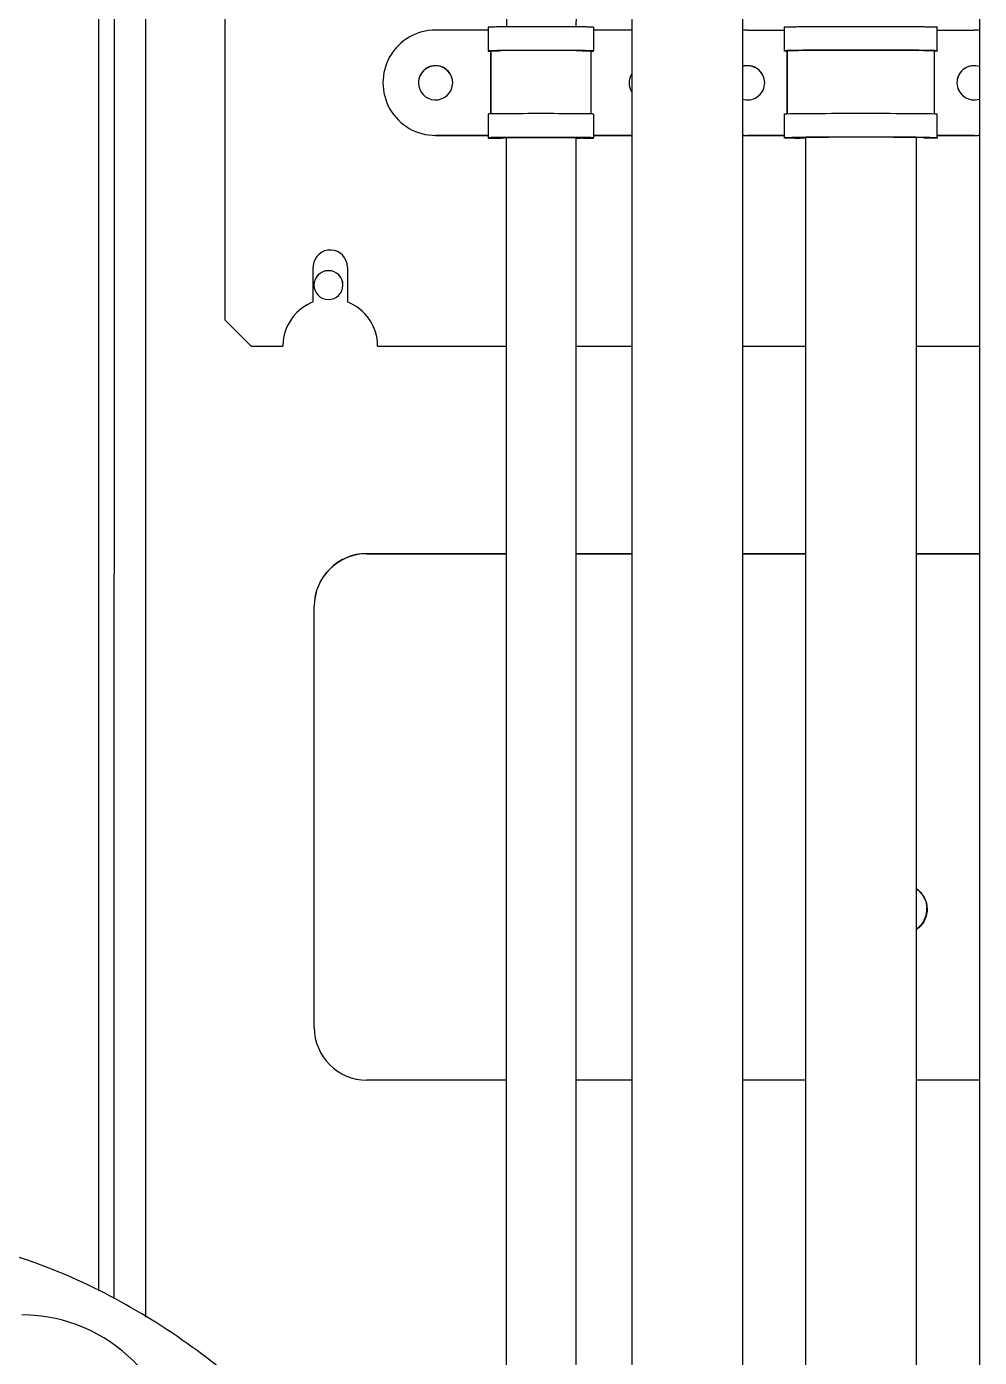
# Model space of a CAD drawing. Header units: millimetres. Extents: x 2513 to 2669, y 1505 to 1675.
# Drawn here: x 2525.4971 to 2525.677, y 1506.5348 to 1506.7861 of the extents above; entities that cross this region are included whole.
import ezdxf

# ---------------------------------------------------------------- set-up
doc = ezdxf.new("R2010")
doc.units = ezdxf.units.MM
doc.layers.add('AXES', color=7, linetype='Continuous')
doc.layers.add('DTM_AXES', color=7, linetype='Continuous')

msp = doc.modelspace()

# ---------------------------------------------------------------- linework, layer by layer
at = {"linetype": 'Continuous'}
for p, q in [((2525.519624524959, 1506.542371447765), (2525.519624524959, 1507.019140382495)), ((2525.510676343795, 1507.014342323702), (2525.510676343795, 1506.547343543411)), ((2525.51365907085, 1507.015941676633), (2525.51365907085, 1506.682692937331)), ((2525.534574665511, 1506.869893453718), (2525.534575430674, 1506.730704501223)), ((2525.611390908672, 1506.814868573254), (2525.611392811211, 1506.468782302125)), ((2525.632269998055, 1506.814868664276), (2525.632272020311, 1506.447005136586)), ((2525.677010879323, 1506.814868453941), (2525.677013374773, 1506.360927309231)), ((2525.587674642061, 1506.765071805692), (2525.58767616353, 1506.488305119118)), ((2525.600798641102, 1506.765071823782), (2525.600800221961, 1506.477501796727)), ((2525.64420116727, 1506.765158173421), (2525.644203035036, 1506.425397459057)), ((2525.665080256653, 1506.765158264442), (2525.665082502929, 1506.356543806913)), ((2525.534575430674, 1506.730704501223), (2525.534574140544, 1506.730691890023)), ((2525.534575430674, 1506.730704501223), (2525.539546667899, 1506.725733458166)), ((2525.539546667899, 1506.725733458166), (2525.539545377769, 1506.725720846966)), ((2525.561382703726, 1506.686562757308), (2525.587675073649, 1506.686562757308)), ((2525.561382703726, 1506.686562757308), (2525.561382703726, 1506.686537866498)), ((2525.561382703726, 1506.686537866498), (2525.587675073785, 1506.686537866498)), ((2525.60079907269, 1506.686562757308), (2525.611391614007, 1506.686562757308)), ((2525.600799072827, 1506.686537866498), (2525.611391614144, 1506.686537866498)), ((2525.632270703391, 1506.686562757308), (2525.644201599333, 1506.686562757308)), ((2525.632270703528, 1506.686537866498), (2525.644201599469, 1506.686537866498)), ((2525.665080688716, 1506.686562757308), (2525.677011584658, 1506.686562757308)), ((2525.665080688853, 1506.686537866498), (2525.677011584794, 1506.686537866498)), ((2525.51365907085, 1506.545922628316), (2525.51365907085, 1506.682692937331)), ((2525.55144028021, 1506.59708406142), (2525.55144028021, 1506.676620679987)), ((2525.667100415321, 1506.619433683676), (2525.667100415321, 1506.619431194595)), ((2525.587675620195, 1506.587141984099), (2525.561382703726, 1506.587141984099)), ((2525.611392160553, 1506.587141984099), (2525.600799619236, 1506.587141984099)), ((2525.644202145878, 1506.587141984099), (2525.632271249937, 1506.587141984099)), ((2525.677012131203, 1506.587141984099), (2525.665081235262, 1506.587141984099))]:
    msp.add_line(p, q, dxfattribs=at)
for centre, radius, start, end in [((2525.561382530631, 1506.676620506887), 0.00994225042284377, 89.99900247775273, 179.9990024464684), ((2525.561382531224, 1506.676595615099), 0.00994225140087997, 89.99900589357033, 179.855882706715), ((2525.662459964933, 1506.619433958877), 0.004640441158013686, 356.2501926144545, 359.9965388126242), ((2525.662460210732, 1506.619431467194), 0.004640204597533274, 356.2821544074573, 359.9966340257955), ((2525.662462785893, 1506.619433464482), 0.004637620194587198, 0.002644738957804936, 3.297750705308692), ((2525.561382530632, 1506.59708423452), 0.00994225042304262, 180.0009975535316, 270.0009975222473), ((2525.496259829697, 1506.512972412295), 0.02982727054788928, 0, 90)]:
    msp.add_arc(centre, radius, start, end, dxfattribs=at)
for points, knots in [([(2525.632391411527, 1507.058358061825), (2525.625109321631, 1507.012380799877), (2525.60335806791, 1506.922641835328), (2525.588375937724, 1506.831356288018), (2525.587722115858, 1506.786015966794)], [0, 0, 0, 0, 0.5117704843, 1, 1, 1, 1]), ([(2525.645353832057, 1507.056305014133), (2525.637960184972, 1507.009623408485), (2525.616116578431, 1506.919592418433), (2525.601502775254, 1506.830004885995), (2525.600847675183, 1506.78601356194)], [0, 0, 0, 0, 0.512124123, 1, 1, 1, 1]), ([(2525.535596531567, 1506.531175474892), (2525.526228675799, 1506.538886806452), (2525.506323713567, 1506.551625587177), (2525.483113367617, 1506.557615411738), (2525.47192074465, 1506.557963217227)], [0, 0, 0, 0, 0.5200470378000001, 1, 1, 1, 1])]:
    msp.add_open_spline(points, degree=3, knots=knots, dxfattribs=at)
for points in [[(2525.665131943958, 1506.623244302009), (2525.665834938203, 1506.622745416355), (2525.666414352208, 1506.6220188327), (2525.666744442452, 1506.621222511009)], [(2525.665134184049, 1506.623303290205), (2525.666325916544, 1506.62246956727), (2525.667150127439, 1506.62088809774), (2525.667150127439, 1506.619433683676)], [(2525.666744442452, 1506.621222511009), (2525.66694376749, 1506.620741652053), (2525.667062805373, 1506.6202199163), (2525.667092726539, 1506.619700242816)], [(2525.667150127439, 1506.619433683676), (2525.667150127439, 1506.618829600576), (2525.667029742504, 1506.618214789878), (2525.666802453294, 1506.617655097099)], [(2525.665131972432, 1506.615620587387), (2525.665835135208, 1506.616119601205), (2525.666414652865, 1506.616846435621), (2525.666744709016, 1506.617643000506)], [(2525.666744288402, 1506.617644485152), (2525.666414184353, 1506.616848323269), (2525.665834852257, 1506.616121899274), (2525.665131978247, 1506.615623090138)], [(2525.666802453294, 1506.617655097099), (2525.66646692047, 1506.616828857708), (2525.665864652264, 1506.616075010081), (2525.665133908029, 1506.615563867568)], [(2525.667090471571, 1506.619130475071), (2525.66705723724, 1506.618622968296), (2525.666939081497, 1506.618114297133), (2525.666744288402, 1506.617644485152)], [(2525.666744709016, 1506.617643000506), (2525.666939584661, 1506.618113317738), (2525.667057665956, 1506.618622559335), (2525.667090649881, 1506.61913058185)]]:
    msp.add_open_spline(points, degree=3, dxfattribs=at)
at = {"layer": 'AXES', "linetype": 'Continuous'}
for p, q in [((2525.584288949249, 1506.785398396229), (2525.574346099387, 1506.785398414307)), ((2525.584294107012, 1506.785950148166), (2525.584288946493, 1506.785899703365)), ((2525.584288946493, 1506.785899703365), (2525.584288971087, 1506.781425772749)), ((2525.584294107012, 1506.785950148166), (2525.584294131606, 1506.78147621755)), ((2525.604178950323, 1506.785950184745), (2525.604178974917, 1506.781476254129)), ((2525.611391070679, 1506.78539834695), (2525.604178953356, 1506.785398360064)), ((2525.633254936676, 1506.785398307197), (2525.640215060599, 1506.785398294542)), ((2525.640215057843, 1506.785899601678), (2525.640224088751, 1506.78598788008)), ((2525.640215082438, 1506.781425671062), (2525.640215057843, 1506.785899601678)), ((2525.640224113346, 1506.781513949465), (2525.640224088751, 1506.78598788008)), ((2525.669057136147, 1506.781514002504), (2525.669057111553, 1506.78598793312)), ((2525.669057114795, 1506.7853982421), (2525.676007341797, 1506.785398229463)), ((2525.584294131606, 1506.78147621755), (2525.584288971087, 1506.781425772749)), ((2525.584288971087, 1506.781425772749), (2525.584786092077, 1506.781425771845)), ((2525.58478566201, 1506.781425771843), (2525.584785727178, 1506.769571371057)), ((2525.584786092077, 1506.781425771845), (2525.584791252596, 1506.781476216647)), ((2525.584791318039, 1506.769571557104), (2525.584791252596, 1506.781476216647)), ((2525.603694209278, 1506.78150218379), (2525.603643056165, 1506.781503481375)), ((2525.603676689689, 1506.781425737497), (2525.604173810679, 1506.781425736593)), ((2525.603681853742, 1506.781476251396), (2525.603681919185, 1506.769571699673)), ((2525.604173810679, 1506.781425736593), (2525.604178971198, 1506.781476181395)), ((2525.640215082438, 1506.781425671062), (2525.640224113346, 1506.781513949465)), ((2525.640712203427, 1506.781425670158), (2525.640215082438, 1506.781425671062)), ((2525.640711838297, 1506.769613354781), (2525.640711773361, 1506.781425670156)), ((2525.640721234336, 1506.781513948561), (2525.640712203427, 1506.781425670158)), ((2525.640721234336, 1506.781513948561), (2525.640721299755, 1506.769613686823)), ((2525.66856008039, 1506.769613854601), (2525.668560014972, 1506.781513999771)), ((2525.669048099845, 1506.781425618637), (2525.668560015457, 1506.781425619524)), ((2525.669057130753, 1506.781513897039), (2525.669048099845, 1506.781425618637)), ((2525.571132090861, 1506.775787473522), (2525.571114867607, 1506.775456352147)), ((2525.577560217221, 1506.775125219021), (2525.577577440475, 1506.775456340397)), ((2525.610901770044, 1506.775787401212), (2525.61088454679, 1506.775456279836)), ((2525.63646905451, 1506.775125111911), (2525.636486277764, 1506.775456233286)), ((2525.672793333272, 1506.775787288678), (2525.672776110018, 1506.775456167303)), ((2525.584294197191, 1506.769545735908), (2525.584289036673, 1506.769495291106)), ((2525.584289036673, 1506.769495291106), (2525.584289061267, 1506.76502136049)), ((2525.584294197191, 1506.769545735908), (2525.584294221786, 1506.765071805292)), ((2525.584835697616, 1506.769573033929), (2525.584777634299, 1506.769571563591)), ((2525.603694274864, 1506.769571702148), (2525.60364312175, 1506.769572999732)), ((2525.604179040503, 1506.769545772486), (2525.604179065097, 1506.76507184187)), ((2525.640215148023, 1506.769495189419), (2525.640224178931, 1506.769583467822)), ((2525.640215172618, 1506.765021258803), (2525.640215148023, 1506.769495189419)), ((2525.640224203526, 1506.765109537206), (2525.640224178931, 1506.769583467822)), ((2525.669057226327, 1506.765109590245), (2525.669057201733, 1506.769583520861)), ((2525.574344918566, 1506.765501667036), (2525.574346208696, 1506.765514278236)), ((2525.574344918566, 1506.765501667036), (2525.584289058627, 1506.765501648955)), ((2525.584289058558, 1506.765514260158), (2525.574346208696, 1506.765514278236)), ((2525.584294221786, 1506.765071805292), (2525.584289061267, 1506.76502136049)), ((2525.586774666216, 1506.765021355971), (2525.586779826735, 1506.765071800772)), ((2525.60118988479, 1506.765008718558), (2525.601189884319, 1506.765094362335)), ((2525.601687435496, 1506.765072413433), (2525.601693452906, 1506.765071828701)), ((2525.601693456428, 1506.765071773656), (2525.601687435823, 1506.765012921388)), ((2525.604173900858, 1506.765021324335), (2525.604179061378, 1506.765071769137)), ((2525.611391179988, 1506.76551421088), (2525.604179062666, 1506.765514223993)), ((2525.604179062735, 1506.76550161279), (2525.611391180056, 1506.765501599677)), ((2525.633253755856, 1506.765501559926), (2525.633255045985, 1506.765514171126)), ((2525.640215169978, 1506.765501547268), (2525.633253755856, 1506.765501559926)), ((2525.633255045985, 1506.765514171126), (2525.640215169909, 1506.765514158471)), ((2525.640215172618, 1506.765021258803), (2525.640224203526, 1506.765109537206)), ((2525.642709808475, 1506.765109532686), (2525.64269991748, 1506.765012846817)), ((2525.643196607722, 1506.765136864054), (2525.643196608427, 1506.76500864218)), ((2525.666562585076, 1506.765021210898), (2525.66656258459, 1506.765109577282)), ((2525.666562585076, 1506.765021210898), (2525.666571615984, 1506.7651094893)), ((2525.669057220933, 1506.765109484781), (2525.669048190025, 1506.765021206378)), ((2525.669057224104, 1506.765514106029), (2525.676007451106, 1506.765514093392)), ((2525.676006160976, 1506.765501482192), (2525.669057224173, 1506.765501494827)), ((2525.676006160976, 1506.765501482192), (2525.676007451106, 1506.765514093392)), ((2525.584289061267, 1506.76502136049), (2525.586774666216, 1506.765021355971)), ((2525.600798641449, 1506.765008719269), (2525.60118988479, 1506.765008718558)), ((2525.602185416899, 1506.765021327951), (2525.602184556813, 1506.765012920484)), ((2525.602185416899, 1506.765021327951), (2525.604173900858, 1506.765021324335)), ((2525.642203656577, 1506.765021255188), (2525.640215172618, 1506.765021258803)), ((2525.642203656577, 1506.765021255188), (2525.64220279649, 1506.765012847721)), ((2525.644201168092, 1506.765008640353), (2525.643196608427, 1506.76500864218)), ((2525.669048190025, 1506.765021206378), (2525.666562585076, 1506.765021210898))]:
    msp.add_line(p, q, dxfattribs=at)
for centre, radius, start, end in [((2525.574345938005, 1506.775456204416), 0.009942209892256035, 89.99906998130139, 270.0008751935423), ((2525.590881743788, 1506.353528133796), 0.4324970159075593, 90.41754538432875, 90.54654369765528), ((2525.594234134479, 1505.798722452245), 0.9873126373019799, 89.61464598431353, 90.37745497793198), ((2525.597915242858, 1506.390728995329), 0.3952948403379886, 89.44892682118956, 89.57107553060673), ((2525.633255718018, 1506.775446215166), 0.009952092061901613, 90.00449831209494, 95.69965406727128), ((2525.676006500898, 1506.775445589357), 0.009952640141875475, 84.19075592937169, 89.99515908154022), ((2525.59084550745, 1506.353266362825), 0.4282847020666512, 90.42277179048989, 90.54701209336174), ((2525.594239417179, 1505.791647188636), 0.9899139142228208, 89.61853699213255, 90.37935065315133), ((2525.574346159523, 1506.775456255151), 0.003231269196211383, 0.001511545173068897, 174.1162859646949), ((2525.574344869483, 1506.775443644093), 0.003231269039220516, 0.001509004790916616, 173.8922661248266), ((2525.633254995923, 1506.775456123662), 0.003231281843172944, 0.001943818877404132, 107.8545254167676), ((2525.63325370584, 1506.775443512574), 0.003231281795946433, 0.001941821764677171, 107.8301520468992), ((2525.676007356311, 1506.775456123426), 0.003231204759066304, 71.78744305978229, 174.1171399830119), ((2525.676006066499, 1506.775443512446), 0.00323120443007151, 71.7630646636167, 173.893118415157), ((2525.57434614859, 1506.775456437549), 0.003231269196211383, 180.0015143200306, 354.11628314758), ((2525.633255031686, 1506.775456276338), 0.003231204460296476, 252.1449962806332, 354.1171541587785), ((2525.676007392693, 1506.775456278652), 0.00323128267764055, 180.001974404965, 288.2120531345365), ((2525.590828491593, 1506.343313997273), 0.4263065130537101, 90.42522788218984, 90.54725461230895), ((2525.594242023883, 1505.778543043468), 0.9910875521114955, 89.62033878142088, 90.38024845622131), ((2525.590828133124, 1506.338886859936), 0.4262597182144978, 90.42523112615592, 90.5473194690367), ((2525.594242048412, 1505.774072820785), 0.9910838442068376, 89.62033388034334, 90.38025333381651), ((2525.633254638238, 1506.775453042931), 0.009951483044615171, 264.3045268577474, 269.9949196689991), ((2525.633255863875, 1506.775466284797), 0.00995211370496682, 264.3001437826662, 269.995291282531), ((2525.676005286114, 1506.77545362729), 0.009952145136845097, 270.0050366991301, 275.8196528763114), ((2525.676006646771, 1506.775466711447), 0.009952618087492208, 270.0046304349056, 275.8090421567095)]:
    msp.add_arc(centre, radius, start, end, dxfattribs=at)
for points, knots in [([(2525.58675622292, 1506.786005472909), (2525.586406373184, 1506.786002092365), (2525.585914763821, 1506.785997061774), (2525.585307713116, 1506.785986813584), (2525.584954597351, 1506.785981933397), (2525.584685336769, 1506.785970147406), (2525.584471342251, 1506.785974543449), (2525.584377724067, 1506.785948213766), (2525.584295515773, 1506.78596391901), (2525.584294107012, 1506.785950148166)], [0, 0, 0, 0, 0.4260671282, 0.5980693388, 0.7408007913, 0.8531055247, 0.9341041726, 0.9831423326000001, 1, 1, 1, 1]), ([(2525.604178950306, 1506.78595018537), (2525.604178931941, 1506.785963808005), (2525.604094116562, 1506.785948380958), (2525.604004026918, 1506.785974578564), (2525.603788559651, 1506.785970217778), (2525.603520202767, 1506.785982002109), (2525.603166721124, 1506.785986887213), (2525.602559391759, 1506.785997141632), (2525.60206731691, 1506.78600217196), (2525.601717146389, 1506.786005552093)], [0, 0, 0, 0, 0.0165916679, 0.0654379121, 0.1463237742, 0.2585952713, 0.4013701425, 0.5734908404, 1, 1, 1, 1]), ([(2525.640224088751, 1506.78598788008), (2525.640225706438, 1506.786003693202), (2525.640319307736, 1506.785988069596), (2525.640426750024, 1506.78601758862), (2525.640671277789, 1506.786014447562), (2525.64097983951, 1506.786028648532), (2525.641385226988, 1506.786035493473), (2525.642085802946, 1506.786048850538), (2525.643156728042, 1506.786062091848), (2525.644651555083, 1506.786076462322), (2525.646399640314, 1506.786088424733), (2525.648356117097, 1506.786098104478), (2525.651234900492, 1506.786107559427), (2525.654954918176, 1506.786111662735), (2525.659301056592, 1506.786105317417), (2525.663178417248, 1506.786088327562), (2525.665556787309, 1506.786069087226), (2525.666597837908, 1506.78605602183)], [0, 0, 0, 0, 0.0018079648, 0.007041537099999999, 0.0156907664, 0.0277004439, 0.0429988011, 0.0614861693, 0.1075470705, 0.1647187182, 0.2315548572, 0.3063644332, 0.3872545065999999, 0.5589865155, 0.7294782995999999, 0.8815820081999999, 1, 1, 1, 1]), ([(2525.666597837908, 1506.78605602183), (2525.666950516307, 1506.786051595644), (2525.66744486722, 1506.78604498272), (2525.668053790363, 1506.786032457703), (2525.668405402682, 1506.78602579585), (2525.66867161104, 1506.786013120534), (2525.668884321307, 1506.78601465519), (2525.668973955192, 1506.785989688297), (2525.669057094598, 1506.786001466763), (2525.66905711153, 1506.785987933972)], [0, 0, 0, 0, 0.4299077678, 0.6018938531, 0.7439407484, 0.8552504516, 0.935251631, 0.9835050904000001, 1, 1, 1, 1]), ([(2525.586756666078, 1506.781531546328), (2525.586406758434, 1506.781528165664), (2525.585915067352, 1506.78152313493), (2525.585307914593, 1506.781512885929), (2525.584954737727, 1506.781508005663), (2525.584685429972, 1506.781496218043), (2525.584471397912, 1506.781500616005), (2525.584377763654, 1506.781474281309), (2525.584295540618, 1506.781489990841), (2525.584294131606, 1506.78147621755)], [0, 0, 0, 0, 0.4260652571, 0.5980671275, 0.7407994568, 0.8531049437999999, 0.9341037928, 0.9831422014, 1, 1, 1, 1]), ([(2525.584791252596, 1506.781476216647), (2525.584792376145, 1506.781487199503), (2525.584857525391, 1506.781475911176), (2525.584932149585, 1506.781496543129), (2525.585102188616, 1506.781494015927), (2525.585316606755, 1506.781503759739), (2525.585598200626, 1506.781508287353), (2525.586084243214, 1506.781517291264), (2525.586478257747, 1506.781521877409), (2525.58675901776, 1506.781524955599)], [0, 0, 0, 0, 0.0168205845, 0.0655638653, 0.1461187875, 0.2579304609, 0.4002889166, 0.5722141679, 1, 1, 1, 1]), ([(2525.603643056165, 1506.781503481375), (2525.603478959088, 1506.781507533565), (2525.602541353747, 1506.781525394671), (2525.601603599759, 1506.781533371986), (2525.600830002892, 1506.781539163425)], [0, 0, 0, 0, 0.1750406423, 1, 1, 1, 1]), ([(2525.600845103939, 1506.781533300942), (2525.601246265472, 1506.781529981039), (2525.601811008005, 1506.781525044412), (2525.602509028328, 1506.781514451891), (2525.602917551725, 1506.781509767372), (2525.603228371326, 1506.781496642948), (2525.603478605864, 1506.78150319823), (2525.603582968293, 1506.781472248271), (2525.603681829324, 1506.781492051809), (2525.603681853723, 1506.781476252085)], [0, 0, 0, 0, 0.4240715784, 0.596274706, 0.7395542531999999, 0.8525060619, 0.9340210108, 0.9832985173000001, 1, 1, 1, 1]), ([(2525.6041789749, 1506.781476254781), (2525.604178960457, 1506.781486673728), (2525.604114670605, 1506.781476759487), (2525.604045728362, 1506.781496257436), (2525.603881292117, 1506.781494220491), (2525.60376457806, 1506.781500349064), (2525.603694209278, 1506.78150218379)], [0, 0, 0, 0, 0.06432340730000001, 0.2528757917, 0.5654173562, 1, 1, 1, 1]), ([(2525.640224113346, 1506.781513949465), (2525.640224663626, 1506.781519328528), (2525.640254131134, 1506.781518984678), (2525.640290264419, 1506.781527676882), (2525.640368922255, 1506.781530581157), (2525.640522327944, 1506.781539832175), (2525.64079132459, 1506.781547856737), (2525.641194555826, 1506.781558411016), (2525.641708701654, 1506.781568041936), (2525.642327622366, 1506.781577591995), (2525.643047013644, 1506.781586587858), (2525.64418896515, 1506.781598465069), (2525.645816752971, 1506.781611080557), (2525.647971821392, 1506.781622697612), (2525.65034369912, 1506.781630947534), (2525.652855268025, 1506.781635528948), (2525.655424880953, 1506.781636340662), (2525.658726708862, 1506.781632131195), (2525.662393010665, 1506.781620556071), (2525.665925150383, 1506.781590907088), (2525.667879014803, 1506.781568138751), (2525.668602072409, 1506.781544387806)], [0, 0, 0, 0, 0.0005715618, 0.0021545283, 0.0047624107, 0.008393980300000001, 0.0186980823, 0.0329848821, 0.0511389139, 0.0730140288, 0.0984302601, 0.1271832062, 0.1937325813, 0.2704994104, 0.35498851, 0.4444533292, 0.5359854317, 0.6266093425, 0.7934743956999999, 0.9235279155, 1, 1, 1, 1]), ([(2525.668560014947, 1506.781514000683), (2525.668560006746, 1506.781519916379), (2525.66852552659, 1506.781518942364), (2525.668486345439, 1506.781528669988), (2525.668396448287, 1506.781531337191), (2525.668222928991, 1506.78154125248), (2525.667917276981, 1506.78154944993), (2525.66746013537, 1506.781560497563), (2525.666877747767, 1506.781570402165), (2525.666178286277, 1506.781580182982), (2525.665367522983, 1506.781589276954), (2525.664088063289, 1506.781601089609), (2525.662277841863, 1506.781613233544), (2525.659903203085, 1506.781623717103), (2525.657326430691, 1506.781630181949), (2525.654646505206, 1506.781632367172), (2525.651966353687, 1506.781630171516), (2525.649388912357, 1506.781623696568), (2525.647013186359, 1506.781613203405), (2525.645201816953, 1506.781601052749), (2525.64392125885, 1506.781589235544), (2525.64310956624, 1506.781580139314), (2525.642409084899, 1506.781570351821), (2525.641825701097, 1506.781560454062), (2525.641367313996, 1506.781549376125), (2525.641061033235, 1506.781541233957), (2525.64088633858, 1506.781531237304), (2525.640796523834, 1506.781528711931), (2525.640755652889, 1506.781518677854), (2525.640721855125, 1506.781520016867), (2525.640721234336, 1506.781513948561)], [0, 0, 0, 0, 0.0006373919, 0.0024537028, 0.005462155400000001, 0.0096601737, 0.0215814289, 0.0381055058, 0.0590729103, 0.08428496369999999, 0.1134963107, 0.1464281619, 0.2221498195, 0.3085425977, 0.4022884033, 0.4997867304999999, 0.5972932802, 0.6910634336, 0.7774957397, 0.8532706026000001, 0.8862335870999999, 0.9154786445, 0.9407267106999999, 0.9617320865000001, 0.9782956615, 0.9902576583, 0.9944763306000001, 0.9975056031, 0.9993427531999999, 1, 1, 1, 1]), ([(2525.668602072409, 1506.781544387806), (2525.66866824829, 1506.781542214065), (2525.668778032272, 1506.781536011832), (2525.668932039569, 1506.781535287924), (2525.66899743204, 1506.781517793012), (2525.669057123771, 1506.781523876275), (2525.669057136125, 1506.781514003357)], [0, 0, 0, 0, 0.4348801795, 0.7469551267, 0.9351542401, 1, 1, 1, 1]), ([(2525.584777634299, 1506.769571563591), (2525.584707621966, 1506.769569734682), (2525.584590980869, 1506.769563621169), (2525.584428570605, 1506.769565674606), (2525.584357302081, 1506.769546136718), (2525.58429527103, 1506.769556232833), (2525.584294197191, 1506.769545735908)], [0, 0, 0, 0, 0.4335825328, 0.7457837432, 0.9346761275, 1, 1, 1, 1]), ([(2525.586756731664, 1506.769601064685), (2525.586557161745, 1506.769599136523), (2525.585916788663, 1506.769592210146), (2525.585276400507, 1506.769583860284), (2525.584835697616, 1506.769573033929)], [0, 0, 0, 0, 0.3116404318, 1, 1, 1, 1]), ([(2525.60364312175, 1506.769572999732), (2525.603477999291, 1506.769577077243), (2525.602533457266, 1506.769595042692), (2525.601588765685, 1506.769603034256), (2525.600809257169, 1506.769608837145)], [0, 0, 0, 0, 0.1748409936, 1, 1, 1, 1]), ([(2525.604179040486, 1506.769545773138), (2525.604179026042, 1506.769556192085), (2525.604114736191, 1506.769546277844), (2525.604045793947, 1506.769565775794), (2525.603881357702, 1506.769563738848), (2525.603764643645, 1506.769569867421), (2525.603694274864, 1506.769571702148)], [0, 0, 0, 0, 0.06432340730000001, 0.2528757917, 0.5654173562, 1, 1, 1, 1]), ([(2525.640224178931, 1506.769583467822), (2525.640225201615, 1506.769593464702), (2525.640282991697, 1506.769587059145), (2525.640350681622, 1506.769604733459), (2525.640503048501, 1506.769605359487), (2525.640612912029, 1506.769611572298), (2525.640678836613, 1506.769613739504)], [0, 0, 0, 0, 0.0660657237, 0.2546938284, 0.5663563741, 1, 1, 1, 1]), ([(2525.640678836613, 1506.769613739504), (2525.642387484547, 1506.769669909614), (2525.647042210646, 1506.769680765494), (2525.654639995004, 1506.769720871275), (2525.662238070872, 1506.769680865331), (2525.666893198653, 1506.769670041282), (2525.668602137994, 1506.769613906163)], [0, 0, 0, 0, 0.183665369, 0.4999783701, 0.8163034644, 1, 1, 1, 1]), ([(2525.668602137994, 1506.769613906163), (2525.668668313875, 1506.769611732423), (2525.668778097857, 1506.76960553019), (2525.668932105155, 1506.769604806282), (2525.668997497626, 1506.76958731137), (2525.669057189356, 1506.769593394632), (2525.66905720171, 1506.769583521714)], [0, 0, 0, 0, 0.4348801795, 0.7469551267, 0.9351542401, 1, 1, 1, 1]), ([(2525.586756337695, 1506.765127130035), (2525.586406487959, 1506.765123749491), (2525.585914878596, 1506.7651187189), (2525.585307827891, 1506.76510847071), (2525.584954712125, 1506.765103590523), (2525.584685451543, 1506.765091804532), (2525.584471457026, 1506.765096200575), (2525.584377838842, 1506.765069870891), (2525.584295630547, 1506.765085576136), (2525.584294221786, 1506.765071805292)], [0, 0, 0, 0, 0.4260671282, 0.5980693388, 0.7408007913, 0.8531055247, 0.9341041726, 0.9831423326000001, 1, 1, 1, 1]), ([(2525.586779826735, 1506.765071800772), (2525.586780331508, 1506.765076734997), (2525.586808763893, 1506.765073765368), (2525.586842169624, 1506.765082422118), (2525.586917033365, 1506.765082984619), (2525.587061669246, 1506.765090270818), (2525.587314830057, 1506.765095064427), (2525.587532477489, 1506.76509945011), (2525.587659053655, 1506.765101455294)], [0, 0, 0, 0, 0.0169042213, 0.065074363, 0.1446381169, 0.2553852907, 0.5685584188, 1, 1, 1, 1]), ([(2525.587659053655, 1506.765101455294), (2525.58985109266, 1506.765136180966), (2525.594236168726, 1506.765133482037), (2525.598621244394, 1506.765136227763), (2525.60081354158, 1506.765101538508)], [0, 0, 0, 0, 0.4999706294, 1, 1, 1, 1]), ([(2525.60417906508, 1506.765071842496), (2525.604179058479, 1506.765076739034), (2525.604150139322, 1506.765075206911), (2525.604117695428, 1506.765083452488), (2525.6040426329, 1506.765085086345), (2525.603898149209, 1506.765092970706), (2525.603643751198, 1506.76509906963), (2525.603263925729, 1506.765107593344), (2525.602781067098, 1506.765115064906), (2525.601951883376, 1506.765125586669), (2525.601283793353, 1506.765131374076), (2525.600809342005, 1506.765134906076)], [0, 0, 0, 0, 0.0043572787, 0.0168560114, 0.0375675649, 0.0664632443, 0.1484415039, 0.2618975899, 0.4055474903, 0.5777890343, 1, 1, 1, 1]), ([(2525.60081354158, 1506.765101538508), (2525.600938322984, 1506.765099564061), (2525.60115249254, 1506.765092306575), (2525.601430789209, 1506.765096264136), (2525.601588899638, 1506.765070774986), (2525.601677640381, 1506.765086454172), (2525.60169313578, 1506.765072413914)], [0, 0, 0, 0, 0.4252634176, 0.7363170378, 0.9287455711, 1, 1, 1, 1]), ([(2525.640224203526, 1506.765109537206), (2525.640224846407, 1506.765115821462), (2525.640259847438, 1506.765114437581), (2525.640302178141, 1506.76512482815), (2525.640395202296, 1506.765127444016), (2525.640576135359, 1506.765137796004), (2525.640893355302, 1506.765146230465), (2525.641368113816, 1506.765157703587), (2525.641972332055, 1506.765167954722), (2525.642697834678, 1506.765178092352), (2525.643538511663, 1506.76518751252), (2525.644864810075, 1506.765199752988), (2525.646740871392, 1506.765212336472), (2525.64920145019, 1506.765223204676), (2525.651870942406, 1506.76522991105), (2525.654646811621, 1506.765232185383), (2525.657422446463, 1506.765229921844), (2525.660091244995, 1506.765223225912), (2525.662550696473, 1506.765212367626), (2525.664425567646, 1506.765199791087), (2525.665750727494, 1506.765187555333), (2525.666590440976, 1506.765178137507), (2525.667314886321, 1506.765168006757), (2525.667918071654, 1506.765157748555), (2525.668391539021, 1506.765146306841), (2525.668708107105, 1506.765137815022), (2525.66888782157, 1506.765127547446), (2525.668980931478, 1506.765124784407), (2525.66902150996, 1506.765114711824), (2525.669057218639, 1506.765115717049), (2525.669057226305, 1506.765109591098)], [0, 0, 0, 0, 0.0006571657, 0.0024942016, 0.0055235777, 0.0097424414, 0.0217040601, 0.0382678987, 0.05927343, 0.08452100439999999, 0.1137668221, 0.1467290519, 0.222504541, 0.3089369858, 0.4027069352000001, 0.5002134827, 0.5977118017, 0.6914573756999999, 0.777850237, 0.8535724720000001, 0.8865035512, 0.9157156287999999, 0.9409271326, 0.9618946787999999, 0.9784189648999999, 0.9903398095999999, 0.9945379941, 0.9975465374, 0.9993627143000001, 1, 1, 1, 1]), ([(2525.644195000732, 1506.765158202165), (2525.643981325363, 1506.765154927064), (2525.643682240795, 1506.765150011699), (2525.643314064446, 1506.765141114506), (2525.643102528401, 1506.765136051375), (2525.642941831035, 1506.765127805082), (2525.642815163367, 1506.765127191076), (2525.642758786474, 1506.765112480747), (2525.642710659904, 1506.765117855528), (2525.642709808475, 1506.765109532686)], [0, 0, 0, 0, 0.4311869522, 0.6029250719, 0.744457765, 0.8552766716, 0.934916075, 0.9831192215000001, 1, 1, 1, 1]), ([(2525.66508761215, 1506.765158298794), (2525.661606087662, 1506.765211649117), (2525.654641518125, 1506.765209190384), (2525.647676949103, 1506.765211571599), (2525.644195000732, 1506.765158202165)], [0, 0, 0, 0, 0.4999695499, 1, 1, 1, 1]), ([(2525.666571620427, 1506.765109577331), (2525.666571609401, 1506.765117757144), (2525.666522158173, 1506.765112708382), (2525.666467956779, 1506.765127189802), (2525.666340602321, 1506.76512790687), (2525.666180567997, 1506.765136119433), (2525.66596893756, 1506.765141201743), (2525.665600715433, 1506.765150101833), (2525.665301432913, 1506.765155022239), (2525.66508761215, 1506.765158298794)], [0, 0, 0, 0, 0.0165174275, 0.064451201, 0.1439299413, 0.2546958887, 0.3962834329, 0.568183251, 1, 1, 1, 1]), ([(2525.60118988479, 1506.765008718558), (2525.601253309113, 1506.765008718443), (2525.601367053933, 1506.765012423128), (2525.601532467641, 1506.765000796491), (2525.601610726013, 1506.765026406141), (2525.601686145401, 1506.765000307327), (2525.601687435823, 1506.765012921388)], [0, 0, 0, 0, 0.3823840478, 0.7066898733, 0.9235531609000001, 1, 1, 1, 1]), ([(2525.602184556813, 1506.765012920484), (2525.602183412722, 1506.765001736837), (2525.602115407632, 1506.765023553812), (2525.602041841024, 1506.765000064144), (2525.601876798367, 1506.76501046336), (2525.601760657094, 1506.765006006721), (2525.601692775871, 1506.765005670206)], [0, 0, 0, 0, 0.0685649009, 0.2683353764, 0.5859882298, 1, 1, 1, 1]), ([(2525.642202796125, 1506.765012840257), (2525.642202824115, 1506.765006447978), (2525.642243233082, 1506.765018074174), (2525.642284658569, 1506.765004653161), (2525.642383156877, 1506.765009951675), (2525.642557916513, 1506.765004484974), (2525.642836216519, 1506.765005601298), (2525.643069428052, 1506.765004438677), (2525.643196178383, 1506.765004438446)], [0, 0, 0, 0, 0.0193025233, 0.07620807269999999, 0.1686036235, 0.2929544253, 0.6172604604999999, 1, 1, 1, 1]), ([(2525.643196608427, 1506.76500864218), (2525.643133233261, 1506.765008642295), (2525.643020006841, 1506.765012365345), (2525.642853495134, 1506.765000684012), (2525.642778054912, 1506.765026374743), (2525.642699972533, 1506.765000228402), (2525.642699917297, 1506.765012843085)], [0, 0, 0, 0, 0.382748998, 0.7070630476, 0.9238139487, 1, 1, 1, 1])]:
    msp.add_open_spline(points, degree=3, knots=knots, dxfattribs=at)
for points in [[(2525.61088454679, 1506.775456279836), (2525.610884550049, 1506.774863521518), (2525.611060296887, 1506.774249655569), (2525.611373936436, 1506.773746671815)], [(2525.611373917639, 1506.777165886078), (2525.61111692071, 1506.776753733761), (2525.610951416029, 1506.776270570186), (2525.61090160539, 1506.775787418187)]]:
    msp.add_open_spline(points, degree=3, dxfattribs=at)
at = {"layer": 'DTM_AXES', "linetype": 'Continuous'}
for p, q in [((2525.551246822379, 1506.740979953126), (2525.551228929177, 1506.740646538978)), ((2525.551228965289, 1506.734077521501), (2525.551228929177, 1506.740646538978)), ((2525.557691502045, 1506.740646527227), (2525.557691538156, 1506.73407750975)), ((2525.539546667899, 1506.725733458166), (2525.545512119777, 1506.72573344732)), ((2525.545559352661, 1506.726648459292), (2525.545512119777, 1506.72573344732)), ((2525.563407185279, 1506.725720803579), (2525.563408475409, 1506.72573341478)), ((2525.563408475409, 1506.72573341478), (2525.587674858316, 1506.725733370658)), ((2525.600798857357, 1506.725733346795), (2525.611391398675, 1506.725733327535)), ((2525.632270488059, 1506.725733289572), (2525.644201384001, 1506.725733267879)), ((2525.665080473385, 1506.725733229916), (2525.677011369326, 1506.725733208223))]:
    msp.add_line(p, q, dxfattribs=at)
for centre, radius, start, end in [((2525.574344852424, 1506.775443586118), 0.003231296207887015, 0.002536991983598301, 166.2914983118191), ((2525.633253668383, 1506.77544346492), 0.003231319254921847, 0.002786765325502403, 107.8156968330517), ((2525.676006049872, 1506.775443498219), 0.003231224189743429, 71.76900907043455, 166.2929794351463), ((2525.554460227878, 1506.740646444828), 0.003231241252433547, 0.001461081645532271, 174.0746799866061), ((2525.55412473456, 1506.737267268163), 0.002734166468679487, 0.001749390482053605, 359.4787645895701), ((2525.55412473456, 1506.737242376751), 0.002734167043848686, 0.5212401513843274, 179.4787598486157), ((2525.554131895631, 1506.737267353921), 0.002727005395389693, 359.4791098560736, 359.9999521823682), ((2525.55445989568, 1506.725733530827), 0.008947686380654754, 111.1672225849872, 174.1309131379352), ((2525.554460526469, 1506.725733268999), 0.008947948941069782, 0.0009334736058791135, 68.83287019579775)]:
    msp.add_arc(centre, radius, start, end, dxfattribs=at)

doc.saveas('drawing.dxf')
